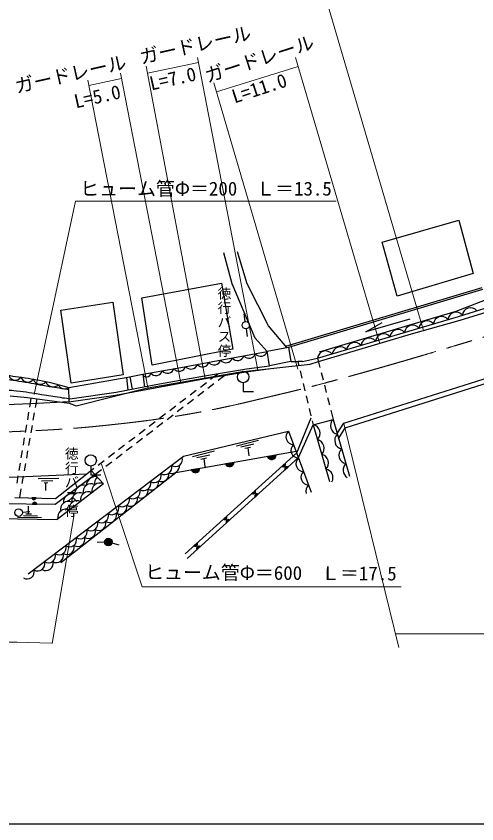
# Model space of a CAD drawing. Units: millimetres, scale not verified. Extents: x 40000 to 680000, y 20000 to 380000.
# Drawn here: x 293620 to 354481, y 205000 to 311737 of the extents above; entities that cross this region are included whole.
import ezdxf
from ezdxf.enums import TextEntityAlignment as Align

# ---------------------------------------------------------------- set-up
doc = ezdxf.new("R2010")
doc.units = ezdxf.units.MM
doc.header["$LTSCALE"] = 1000
doc.linetypes.add('CHAIN', pattern=[18.5, 12, -1.5, 3.5, -1.5])
for name, color, linetype, lineweight in [('M-BGD', 7, 'Continuous', 25), ('M-BMK', 2, 'CHAIN', 13), ('M-STR-HTXT', 7, 'Continuous', 13), ('M-STR-STR1', 1, 'Continuous', 25), ('M-TTL-BAND', 7, 'Continuous', 25)]:
    doc.layers.add(name, color=color, linetype=linetype, lineweight=lineweight)
doc.styles.add('ＭＳ ゴシック', font='')
doc.styles.get('ＭＳ ゴシック').set_extended_font_data('MS Gothic')

msp = doc.modelspace()

# ---------------------------------------------------------------- hatches: boundary and pattern name
at = {"layer": 'M-BGD'}
for points in [[(326826, 253518, 0.79803), (327967, 253713)], [(316761, 251783, 0.79803), (317902, 251978)], [(321273, 252576, 0.79803), (322413, 252771)], [(328741, 252244, 0.79803), (329160, 252632)], [(329550, 252145, 0.79803), (329129, 251758)], [(324793, 248671, 0.79803), (325213, 249060)], [(295678, 248067, 0.79803), (296250, 248067)], [(325602, 248573, 0.79803), (325182, 248186)], [(296342, 247266, 0.79803), (295770, 247265)], [(321002, 245248, 0.79803), (321422, 245636)], [(321811, 245150, 0.79803), (321390, 244762)], [(305301, 242243, 1), (306301, 242243, 0.41421), (305801, 242743, 0.41421)], [(317103, 241731, 0.79803), (317523, 242119)], [(317912, 241633, 0.79803), (317491, 241246)]]:
    msp.add_hatch(color=256, dxfattribs=at).paths.add_polyline_path(points)

# ---------------------------------------------------------------- linework, layer by layer
for p, q in [((341970, 281871), (352099, 284764)), ((352099, 284764), (354014, 277745)), ((343970, 274724), (341970, 281871)), ((322159, 276384), (321048, 280476)), ((324127, 276350), (322872, 280600)), ((354014, 277745), (343970, 274724)), ((310233, 274503), (320739, 276461)), ((320739, 276461), (322253, 267738)), ((351757, 272744), (363774, 277409)), ((325215, 269190), (322159, 276384)), ((326978, 270821), (324127, 276350)), ((329233, 268111), (355182, 275893)), ((329629, 267988), (355251, 275645)), ((336907, 257948), (394770, 276218)), ((337104, 257339), (394968, 275609)), ((311568, 265602), (310233, 274503)), ((352049, 272044), (361048, 274876)), ((352266, 271543), (361265, 274375)), ((299540, 272904), (306412, 273921)), ((306412, 273921), (307748, 264316)), ((300876, 263235), (299540, 272904)), ((323883, 271394), (323727, 272382)), ((345955, 271029), (351757, 272744)), ((345645, 271710), (339809, 270018)), ((339809, 270018), (341969, 271243)), ((345838, 269746), (352266, 271543)), ((346247, 270329), (352049, 272044)), ((324196, 269419), (324040, 270407)), ((329387, 267971), (326978, 270821)), ((333443, 266548), (346247, 270329)), ((333693, 267374), (345955, 271029)), ((326772, 267422), (325215, 269190)), ((333576, 266090), (345838, 269746)), ((326780, 267451), (329583, 267987)), ((329583, 267987), (329913, 266091)), ((322253, 267738), (311568, 265602)), ((320288, 266218), (326792, 267425)), ((327068, 265532), (326780, 267451)), ((315358, 265317), (320288, 266218)), ((329913, 266091), (327068, 265532)), ((329934, 266090), (330834, 266084)), ((332447, 265752), (333576, 266090)), ((310346, 264410), (315358, 265317)), ((310807, 262577), (323247, 264747)), ((318382, 263787), (323948, 264735)), ((318493, 264195), (324059, 265143)), ((323247, 264747), (332447, 265752)), ((323948, 264735), (326957, 265124)), ((324059, 265143), (327068, 265532)), ((300575, 262661), (308386, 264043)), ((307748, 264316), (300876, 263235)), ((308182, 263986), (308391, 262320)), ((308386, 264043), (310346, 264410)), ((308659, 264088), (308927, 262428)), ((310346, 264410), (310587, 262723)), ((311978, 262632), (318382, 263787)), ((312090, 263040), (318493, 264195)), ((319313, 263759), (320248, 264473)), ((320310, 263619), (321191, 264293)), ((300619, 260820), (300586, 262683)), ((301548, 260254), (310807, 262577)), ((306743, 261643), (311978, 262632)), ((306854, 262051), (312090, 263040)), ((317961, 262728), (318756, 263334)), ((318960, 262585), (319754, 263193)), ((323626, 263289), (323626, 262146)), ((292813, 261579), (295110, 261328)), ((300593, 260777), (306743, 261643)), ((300705, 261186), (306854, 262051)), ((316610, 261696), (317405, 262303)), ((317610, 261552), (318404, 262160)), ((323626, 262146), (324958, 262146)), ((290301, 260317), (295562, 260563)), ((295110, 261328), (300602, 260574)), ((295423, 260075), (295621, 261258)), ((295562, 260563), (300619, 260820)), ((296336, 261160), (296136, 260017)), ((300602, 260574), (301548, 260254)), ((315258, 260665), (316053, 261271)), ((316260, 260519), (317054, 261126)), ((295142, 258399), (295307, 259385)), ((313907, 259633), (314702, 260240)), ((314911, 259485), (315705, 260093)), ((296016, 259327), (295843, 258342)), ((312556, 258602), (313350, 259209)), ((313561, 258452), (314355, 259060)), ((330679, 254020), (332598, 258671)), ((335504, 258441), (337651, 250961)), ((294860, 256722), (295026, 257708)), ((295723, 257653), (295551, 256667)), ((311204, 257571), (311999, 258177)), ((312211, 257418), (313005, 258026)), ((330910, 253399), (332848, 257713)), ((332848, 257713), (334994, 250233)), ((336011, 256605), (336907, 257948)), ((336226, 255870), (337104, 257339)), ((309853, 256539), (310648, 257146)), ((310861, 256385), (311655, 256993)), ((315739, 253588), (329612, 256895)), ((329612, 256895), (332607, 248830)), ((294579, 255046), (294744, 256032)), ((295430, 255978), (295258, 254993)), ((308501, 255508), (309296, 256115)), ((309511, 255352), (310305, 255960)), ((322726, 254971), (325651, 255715)), ((323314, 254828), (325004, 255211)), ((294298, 253369), (294463, 254355)), ((295138, 254303), (294965, 253318)), ((305799, 253445), (306593, 254052)), ((307150, 254477), (307945, 255083)), ((308161, 254318), (308955, 254926)), ((314715, 251420), (330629, 254244)), ((316918, 253535), (319844, 254279)), ((323824, 254637), (324590, 254797)), ((324207, 254701), (324367, 253617)), ((295224, 238032), (315739, 253588)), ((304447, 252414), (305242, 253021)), ((306811, 253285), (307605, 253893)), ((315928, 240667), (330679, 254020)), ((316197, 240085), (330910, 253399)), ((317506, 253393), (319197, 253775)), ((318017, 253201), (318782, 253361)), ((318399, 253265), (318559, 252181)), ((327967, 253713), (326826, 253518)), ((294016, 251692), (294182, 252679)), ((294845, 252629), (294673, 251644)), ((302955, 251276), (303891, 251989)), ((303490, 252265), (303490, 251122)), ((305461, 252252), (306255, 252860)), ((317902, 251978), (316761, 251783)), ((322413, 252771), (321273, 252576)), ((329160, 252632), (328741, 252244)), ((329129, 251758), (329550, 252145)), ((283296, 250588), (293834, 250880)), ((293735, 250016), (293900, 251002)), ((293834, 250880), (302955, 251276)), ((294552, 250954), (294380, 249969)), ((298753, 247254), (304025, 251152)), ((298798, 247982), (302955, 251276)), ((299514, 239521), (314715, 251420)), ((303490, 251122), (304822, 251122)), ((303535, 251701), (305151, 249914)), ((304025, 251152), (304906, 251826)), ((296543, 250653), (299261, 250672)), ((296965, 250334), (298446, 250386)), ((297309, 250074), (297823, 250097)), ((297515, 250063), (297512, 249055)), ((305151, 249914), (299028, 245223)), ((294260, 249279), (294060, 248136)), ((325213, 249060), (324793, 248671)), ((293452, 248141), (298798, 247982)), ((296250, 248067), (295678, 248067)), ((325182, 248186), (325602, 248573)), ((290705, 247317), (298753, 247254)), ((295258, 246004), (295231, 246990)), ((295770, 247265), (296342, 247266)), ((293785, 245526), (296968, 245498)), ((295435, 246212), (294437, 246162)), ((294581, 245731), (296427, 245689)), ((294887, 245983), (295646, 245972)), ((321422, 245636), (321002, 245248)), ((291097, 245356), (299028, 245223)), ((321390, 244762), (321811, 245150)), ((305302, 242218), (304303, 242168)), ((307246, 241842), (306283, 242109)), ((317523, 242119), (317103, 241731)), ((317491, 241246), (317912, 241633))]:
    msp.add_line(p, q, dxfattribs=at)
for centre, radius in [((323962, 270900), 500), ((323613, 264052), 750), ((303477, 253027), 750), ((293937, 246137), 500), ((305801, 242243), 500)]:
    msp.add_circle(centre, radius, dxfattribs=at)
for centre, radius, start, end in [((351733, 271533), 1077, 38.52903, 174.45858), ((353650, 272122), 1077, 39.67366, 175.60321), ((347904, 270399), 1077, 38.52903, 174.45858), ((349818, 270966), 1077, 38.52903, 174.45858), ((344079, 269259), 1077, 38.52903, 174.45858), ((345989, 269832), 1077, 38.52903, 174.45858), ((340254, 268119), 1077, 38.52903, 174.45858), ((342167, 268689), 1077, 38.52903, 174.45858), ((336440, 266962), 1077, 38.03519, 173.96475), ((338348, 267542), 1077, 38.52903, 174.45858), ((322860, 267110), 884, 218.44595, 343.0122), ((324398, 267402), 884, 218.44595, 343.0122), ((325923, 267669), 884, 219.19963, 343.76589), ((334513, 266422), 1077, 37.3538, 173.28335), ((318249, 266262), 884, 218.03595, 342.60221), ((319784, 266528), 884, 218.44595, 343.0122), ((321322, 266819), 884, 218.44595, 343.0122), ((312089, 265140), 884, 218.03595, 342.60221), ((313629, 265421), 884, 218.03595, 342.60221), ((315169, 265701), 884, 218.03595, 342.60221), ((316709, 265981), 884, 218.03595, 342.60221), ((293497, 264580), 945, 200.2656, 323.86332), ((295152, 264324), 945, 198.87147, 322.46919), ((296800, 264027), 945, 197.4033, 321.00102), ((310851, 264607), 542, 201.36414, 358.76634), ((298509, 263796), 1044, 200.59495, 312.53617), ((300045, 263389), 906, 203.60021, 306.70303), ((336258, 257605), 1126, 132.0407, 259.98654), ((332666, 256610), 1124, 311.79429, 80.68462), ((330266, 256128), 1008, 130.49727, 270.33944), ((336832, 255663), 1133, 132.75371, 259.27353), ((330925, 254354), 1008, 130.49727, 270.33944), ((333124, 254630), 1178, 316.82634, 75.65257), ((337404, 253721), 1140, 133.40682, 258.62042), ((314659, 253147), 932, 236.80237, 17.57872), ((327374, 253745), 593, 202.48578, 356.849), ((331584, 252580), 1008, 130.49727, 270.33944), ((333726, 252693), 1160, 315.25155, 77.22737), ((313261, 252086), 932, 236.80237, 17.57872), ((314173, 252335), 1051, 250.59151, 3.78957), ((317309, 252010), 593, 202.48578, 356.849), ((321821, 252803), 593, 202.48578, 356.849), ((328906, 252485), 293, 235.57442, 29.93764), ((329383, 251904), 293, 55.46688, 209.8301), ((337971, 251762), 1156, 133.25644, 237.79266), ((304205, 249573), 1342, 88.19914, 173.64073), ((311862, 251025), 932, 236.80237, 17.57872), ((312777, 251272), 1049, 250.44754, 3.93355), ((332243, 250805), 1008, 130.49727, 270.33944), ((334324, 250750), 1149, 331.68889, 78.66137), ((302517, 248631), 1146, 72.0368, 184.65631), ((303513, 248909), 1036, 61.2939, 195.39921), ((304653, 249005), 1036, 61.2939, 195.39921), ((305018, 250061), 1036, 132.11208, 195.39921), ((310464, 249964), 932, 236.80237, 17.57872), ((311447, 250121), 992, 245.00397, 9.37711), ((333020, 248989), 1119, 133.75485, 197.70604), ((302017, 247726), 1036, 61.2939, 195.39921), ((303149, 247853), 1036, 61.2939, 195.39921), ((309066, 248903), 932, 236.80237, 17.57872), ((310076, 249024), 972, 242.6511, 11.72998), ((324959, 248913), 293, 235.57442, 29.93764), ((295964, 248132), 293, 192.84917, 347.21239), ((300942, 247547), 1081, 66.41484, 190.27826), ((301653, 246669), 1036, 61.2939, 195.39921), ((307668, 247842), 932, 236.80237, 17.57872), ((308699, 247936), 957, 240.76584, 13.61525), ((325436, 248332), 293, 55.46688, 209.8301), ((296056, 247200), 293, 12.84917, 167.21239), ((300142, 245549), 1036, 61.2939, 195.39921), ((300513, 246573), 1036, 61.2939, 195.39921), ((306270, 246782), 932, 236.80237, 17.57872), ((307313, 246859), 950, 239.64754, 14.73354), ((304872, 245721), 932, 236.80237, 17.57872), ((305945, 245758), 932, 236.80237, 17.57872), ((321168, 245490), 293, 235.57442, 29.93764), ((303474, 244660), 932, 236.80237, 17.57872), ((304547, 244697), 932, 236.80237, 17.57872), ((321645, 244908), 293, 55.46688, 209.8301), ((302076, 243599), 932, 236.80237, 17.57872), ((303149, 243636), 932, 236.80237, 17.57872), ((300678, 242538), 932, 236.80237, 17.57872), ((301751, 242576), 932, 236.80237, 17.57872), ((299279, 241477), 932, 236.80237, 17.57872), ((300353, 241515), 932, 236.80237, 17.57872), ((317268, 241973), 293, 235.57442, 29.93764), ((317745, 241391), 293, 55.46688, 209.8301), ((297881, 240416), 932, 236.80237, 17.57872), ((298954, 240454), 932, 236.80237, 17.57872), ((296483, 239356), 932, 236.80237, 17.57872), ((297556, 239393), 932, 236.80237, 17.57872), ((295085, 238295), 932, 236.80237, 17.57872)]:
    msp.add_arc(centre, radius, start, end, dxfattribs=at)
for points, knots in [([(280986, 263251), (282663, 263393), (283097, 263429), (284452, 263520), (285906, 263619), (286721, 263673), (288178, 263729), (289428, 263778), (290131, 263860), (291381, 263799), (292562, 263742), (293217, 263621), (294387, 263451), (295646, 263268), (296340, 263090), (297595, 262880), (298761, 262685), (299135, 262627), (300585, 262407)], [0, 0, 0, 0, 1, 1, 1, 2, 2, 2, 3, 3, 3, 4, 4, 4, 5, 5, 5, 6, 6, 6, 6]), ([(280987, 263721), (282626, 263919), (283068, 263970), (284407, 264080), (285860, 264200), (286676, 264232), (288133, 264289), (289384, 264338), (290086, 264419), (291337, 264359), (292517, 264302), (293173, 264181), (294342, 264011), (295602, 263827), (296307, 263712), (297551, 263440), (298742, 263179), (299144, 263067), (300575, 262661)], [0, 0, 0, 0, 1, 1, 1, 2, 2, 2, 3, 3, 3, 4, 4, 4, 5, 5, 5, 6, 6, 6, 6]), ([(280999, 262226), (281764, 262266), (281961, 262274), (282578, 262298), (283657, 262340), (284262, 262350), (285342, 262370), (286450, 262390), (287070, 262398), (288178, 262406), (289313, 262413), (289950, 262441), (291085, 262406), (292097, 262373), (292663, 262327), (293670, 262226), (294966, 262096), (295684, 261956), (296972, 261760), (297926, 261614), (298457, 261504), (299413, 261365), (299917, 261292), (300079, 261268), (300705, 261186)], [0, 0, 0, 0, 1, 1, 1, 2, 2, 2, 3, 3, 3, 4, 4, 4, 5, 5, 5, 6, 6, 6, 7, 7, 7, 8, 8, 8, 8])]:
    msp.add_open_spline(points, degree=3, knots=knots, dxfattribs=at)
at = {"layer": 'M-BMK'}
msp.add_open_spline([(282726, 256770), (288688, 256721), (290331, 256689), (295196, 256917), (299408, 257114), (301768, 257268), (305960, 257717), (310199, 258171), (312574, 258469), (316771, 259212), (321214, 259998), (323666, 260633), (328058, 261669), (332627, 262747), (335168, 263436), (339689, 264704), (347201, 266812), (351370, 268130), (358845, 270369), (363136, 271655), (364484, 272059), (369827, 273679)], degree=3, knots=[0, 0, 0, 0, 1, 1, 1, 2, 2, 2, 3, 3, 3, 4, 4, 4, 5, 5, 5, 6, 6, 6, 7, 7, 7, 7], dxfattribs=at)
at = {"layer": 'M-STR-HTXT'}
for p, q in [((347420, 270217), (328858, 333386)), ((310979, 304182), (317697, 305598)), ((325563, 264944), (317562, 306294)), ((341652, 268433), (330538, 306256)), ((318578, 263821), (310800, 305129)), ((320076, 301751), (330879, 305092)), ((311079, 262462), (303074, 303290)), ((303213, 302579), (307542, 303489)), ((315361, 263242), (307406, 304190)), ((330848, 265091), (319734, 302914)), ((295994, 261725), (301450, 287296)), ((301450, 287296), (335900, 287296)), ((336912, 257924), (344197, 228315)), ((304883, 252551), (310256, 236314)), ((301280, 245871), (298381, 228824)), ((310256, 236314), (344463, 236308)), ((343814, 230105), (396204, 230105))]:
    msp.add_line(p, q, dxfattribs=at)
msp.add_open_spline([(225655, 235682), (238212, 232693), (242108, 231725), (252856, 230528), (262998, 229398), (268760, 229775), (278960, 229431), (286563, 229175), (288976, 229105), (298428, 228878)], degree=3, knots=[0, 0, 0, 0, 1, 1, 1, 2, 2, 2, 3, 3, 3, 3], dxfattribs=at)
at = {"layer": 'M-STR-STR1'}
for p, q in [((330834, 266084), (330963, 265544)), ((331429, 266082), (330834, 266084)), ((331429, 266082), (333443, 266548)), ((333443, 266548), (333759, 265305)), ((331127, 264864), (331361, 263892)), ((333932, 264627), (334178, 263658)), ((331525, 263211), (331759, 262239)), ((334350, 262979), (334597, 262010)), ((331922, 261558), (332156, 260586)), ((334769, 261332), (335016, 260362)), ((332320, 259905), (332554, 258933)), ((335188, 259684), (335504, 258441)), ((332848, 257713), (335504, 258441)), ((332718, 258252), (332848, 257713))]:
    msp.add_line(p, q, dxfattribs=at)
at = {"layer": 'M-TTL-BAND'}
msp.add_line((40000, 205000), (579000, 205000), dxfattribs=at)

# ---------------------------------------------------------------- texts
at = {"layer": 'M-BGD', "style": 'ＭＳ ゴシック'}
for s, p in [('徳', (320236, 274007)), ('行', (320236, 272117)), ('バ', (320236, 270227)), ('ス', (320236, 268337)), ('停', (320236, 266447)), ('徳', (300066, 252853)), ('行', (300066, 250963)), ('バ', (300066, 249073)), ('ス', (300066, 247183)), ('停', (300066, 245293))]:
    msp.add_text(s, height=1320, dxfattribs=at).set_placement(p, align=Align.BOTTOM_LEFT)
at = {"layer": 'M-STR-HTXT', "style": 'ＭＳ ゴシック'}
for s, rotation, p in [('ガードレール', 12.632, (310288, 304868)), ('ガードレール', 17.918, (319066, 302405)), ('ガードレール', 12.632, (293807, 301015)), ('   L=7.0', 12.632, (307937, 300554)), ('   L=11.0', 17.918, (319069, 298512)), ('   L=5.0', 12.632, (297976, 298189)), ('ヒューム管Φ＝600\u3000Ｌ＝17.5', 359.667, (310647, 236804))]:
    msp.add_text(s, height=1833, rotation=rotation, dxfattribs=at).set_placement(p, align=Align.BOTTOM_LEFT)
msp.add_text('ヒューム管Φ＝200\u3000Ｌ＝13.5', height=1833, dxfattribs=at).set_placement((302085, 287475), align=Align.BOTTOM_LEFT)

doc.saveas('drawing.dxf')
